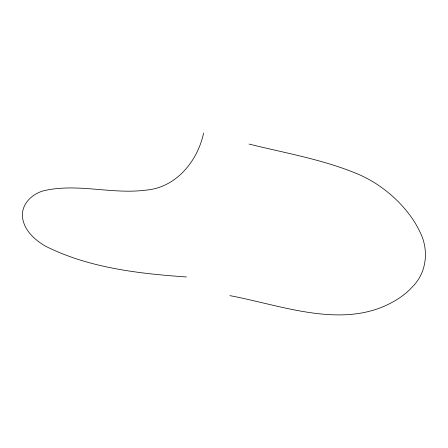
<?xml version="1.0" encoding="UTF-8"?>
<svg xmlns="http://www.w3.org/2000/svg" width="448" height="448" viewBox="0 0 448 448"><rect width="100%" height="100%" fill="white"/><g stroke="black" fill="none" stroke-linecap="round" stroke-linejoin="round"><path stroke-width="0.67" d="M203.61 133.084C197.579 161.274 175.986 187.807 145.718 190.148C111.574 194.606 76.832 182.722 43.053 190.91C32.575 194.034 22.753 202.804 22.4 214.34C22.249 228.525 33.835 239.327 45.181 246.019C88.693 267.943 138.426 273.588 186.446 276.976M229.886 295.646C284.76 305.878 349.216 332.478 400.618 297.142A171.091 93.682 15.7 0 0 412.675 286.535C427.263 271.992 429.055 248.707 419.451 230.966A158.486 86.778 15.7 0 0 410.743 216.35C401.324 203.386 389.379 192.31 375.922 183.618A84.207 46.11 15.7 0 0 359.834 174.91C324.486 159.723 286.222 153.311 249.077 144.071"/></g></svg>
